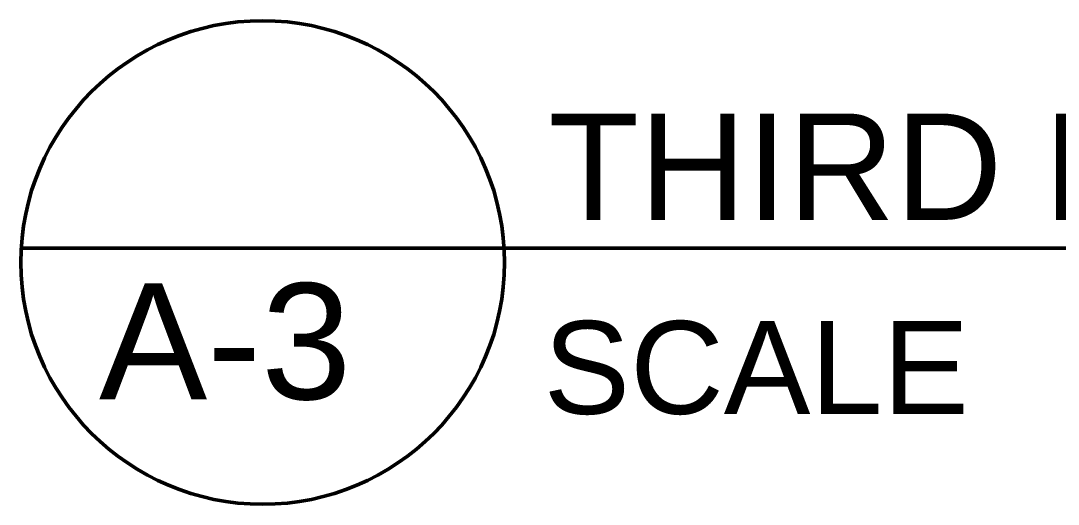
# Model space of a CAD drawing. Header units: millimetres. Extents: x 2391 to 3323, y 1596 to 2537.
# Drawn here: x 2943.29 to 2957.7, y 2160.65 to 2167.37 of the extents above; entities that cross this region are included whole.
import ezdxf

# ---------------------------------------------------------------- set-up
doc = ezdxf.new("R2010")
doc.units = ezdxf.units.MM
doc.layers.add('LETTERS', color=150, linetype='Continuous')
doc.layers.add('TEXT', color=130, linetype='Continuous')
doc.styles.get("Standard").update_dxf_attribs({"font": 'arial.ttf'})

msp = doc.modelspace()

# ---------------------------------------------------------------- linework, layer by layer
at = {"layer": 'LETTERS', "lineweight": 50}
msp.add_line((2943.293, 2164.213), (2986.661, 2164.213), dxfattribs=at)
msp.add_circle((2946.647, 2164.012), 3.36, dxfattribs=at)

# ---------------------------------------------------------------- texts
at = {"layer": 'TEXT'}
for s, height, p in [('THIRD FLOOR WATERLINE LAYOUT', 1.4784, (2950.613, 2164.604)), ('A-3', 1.6128, (2944.374, 2162.111)), ('SCALE', 1.2902, (2950.549, 2161.908))]:
    msp.add_text(s, height=height, dxfattribs=at).set_placement(p)

doc.saveas('drawing.dxf')
